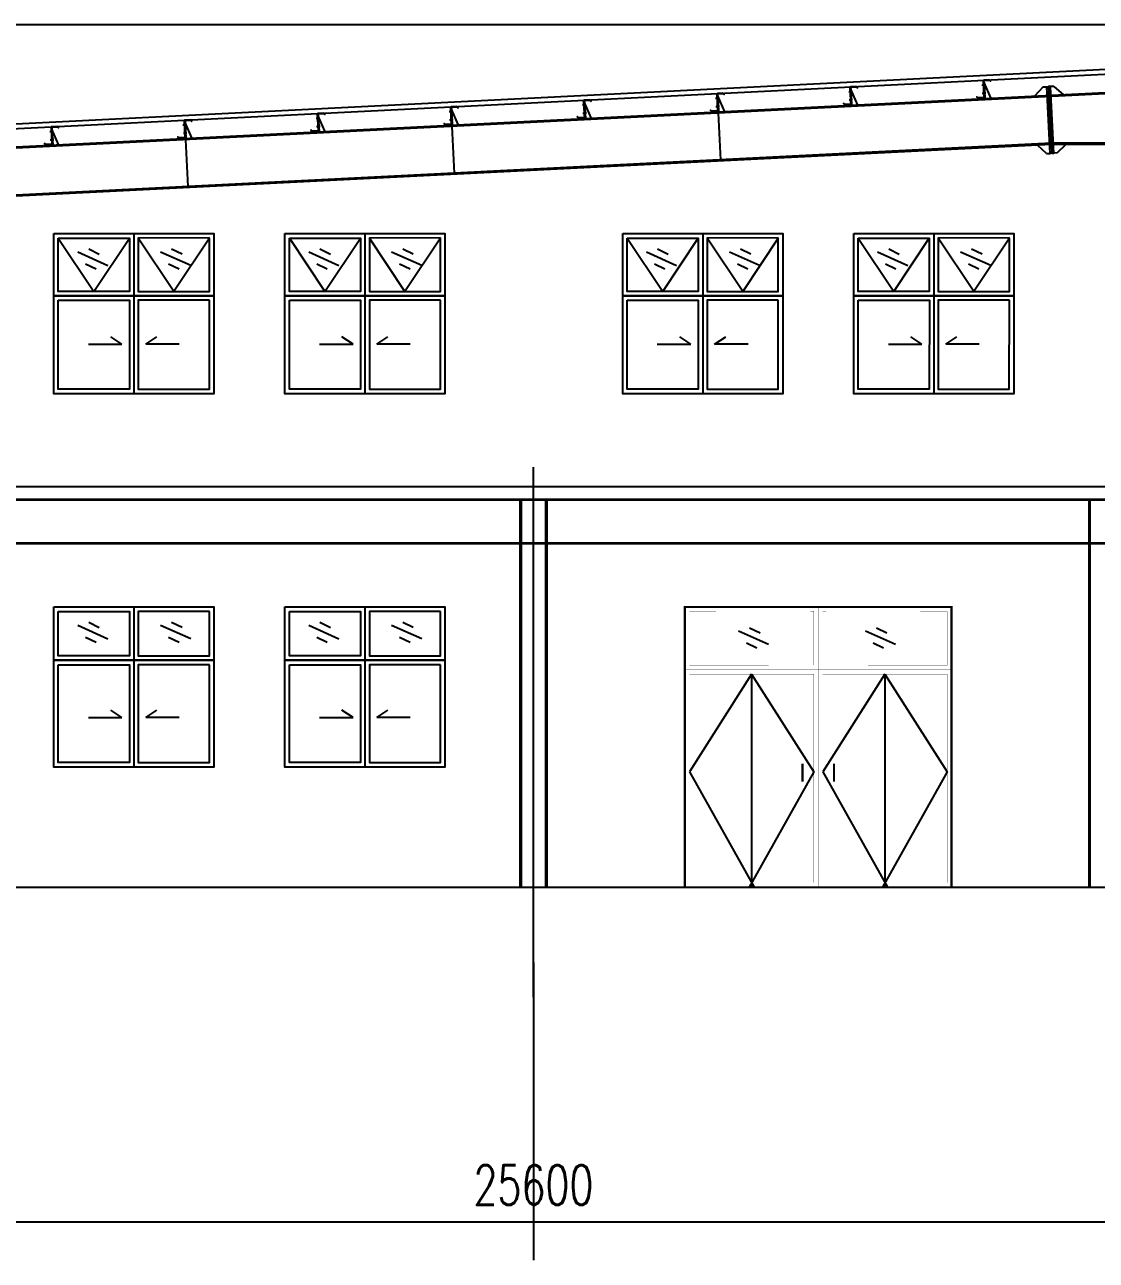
# Model space of a CAD drawing. Extents: x 180850 to 1399066, y 48356 to 327880.
# Drawn here: x 823191 to 835247, y 250217 to 264114 of the extents above; entities that cross this region are included whole.
import ezdxf

# ---------------------------------------------------------------- set-up
doc = ezdxf.new("R2010")
doc.units = 0
doc.header["$LTSCALE"] = 1000
for name, color, linetype in [('AXIS', 3, 'Continuous'), ('COLU', 7, 'Continuous'), ('DOTE', 1, 'Continuous'), ('GL', 150, 'Continuous'), ('GZ', 50, 'Continuous'), ('LT', 181, 'Continuous'), ('PZ', 202, 'Continuous')]:
    doc.layers.add(name, color=color, linetype=linetype)
doc.styles.add('_TCH_DIM_T3', font='SIMPLEX', dxfattribs={"width": 0.705882, "bigfont": 'GBCBIG'})
doc.dimstyles.new('_TCH_ARCH&&150', dxfattribs={"dimtxt": 446.25, "dimasz": 150, "dimexe": 375, "dimexo": 450, "dimgap": 189.375, "dimtad": 1, "dimdec": 0, "dimzin": 0, "dimdsep": 46, "dimtxsty": '_TCH_DIM_T3', "dimblk": 'ARCHTICK', "dimcen": 0.09, "dimclrd": 3, "dimclre": 3, "dimclrt": 7, "dimazin": 2, "dimtfac": 1, "dimtdec": 0, "dimtix": 1, "dimtmove": 2, "dimatfit": 3, "dimfxl": 1, "dimtolj": 1, "dimtzin": 0, "dimarcsym": 0})

# ---------------------------------------------------------------- blocks, each defined once
blk = doc.blocks.new('_ArchTick')
at = {"color": 0, "linetype": 'ByBlock', "const_width": 0.4}
blk.add_lwpolyline([(-0.5, -0.5), (0.5, 0.5)], dxfattribs=at)
blk = doc.blocks.new('*D1314')
at = {"color": 3, "lineweight": -2, "transparency": 16777216}
for p, q in [((816115, 253964), (816115, 250275)), ((841715, 253964), (841715, 250275)), ((816115, 250650), (841715, 250650))]:
    blk.add_line(p, q, dxfattribs=at)
at = {"layer": 'Defpoints', "color": 0, "transparency": 16777216}
for p in [(816115, 254414, -1), (841715, 254414, -1), (841715, 250650)]:
    blk.add_point(p, dxfattribs=at)
at = {"color": 3, "lineweight": -2, "transparency": 16777216, "xscale": 150, "yscale": 150, "zscale": 150, "rotation": 180}
blk.add_blockref('_ArchTick', (816115, 250650), dxfattribs=at)
at = {"color": 3, "lineweight": -2, "transparency": 16777216, "xscale": 150, "yscale": 150, "zscale": 150}
blk.add_blockref('_ArchTick', (841715, 250650), dxfattribs=at)
at = {"color": 7, "transparency": 16777216, "insert": (828915, 251063), "char_height": 446.2, "attachment_point": 5, "style": '_TCH_DIM_T3'}
blk.add_mtext('\\A1;25600', dxfattribs=at)
blk = doc.blocks.new('A$C3A585300')
at = {"layer": 'LT', "color": 1, "linetype": 'Continuous'}
for p, q in [((98, 153, -5), (58, 151, -5)), ((98, 153, -5), (58, 151, -5)), ((103, 62, -5), (63, 60, -5)), ((103, 62, -5), (63, 60, -5))]:
    blk.add_line(p, q, dxfattribs=at)
at = {"layer": 'LT', "elevation": -5}
blk.add_lwpolyline([(76, 197, -0.414214), (85, 207), (141, 210), (155, 197), (157, 199), (142, 213), (82, 210, 0.414214), (72, 200), (81, 23, -0.414214), (72, 12), (16, 10), (2, 22), (0, 20), (15, 6), (75, 9, 0.414214), (84, 20), (76, 197)], format="xyb", dxfattribs=at)
at = {"layer": 'LT', "elevation": -1}
for points in [[(76, 192), (82, 192), (91, 0), (85, 0)], [(82, 182), (91, 0), (161, 4)]]:
    blk.add_lwpolyline(points, close=True, dxfattribs=at)
at = {"layer": 'LT', "color": 1, "linetype": 'Continuous'}
for points in [[(75, 140, -5), (74, 164, -5), (84, 140, -5), (83, 165, -5)], [(75, 140, -5), (74, 164, -5), (84, 140, -5), (83, 165, -5)], [(79, 73, -5), (80, 48, -5), (88, 73, -5), (89, 49, -5)], [(79, 73, -5), (80, 48, -5), (88, 73, -5), (89, 49, -5)]]:
    blk.add_solid(points, dxfattribs=at)

msp = doc.modelspace()

# ---------------------------------------------------------------- linework, layer by layer
for p, q in [((834742.92, 262768.14, -0.86), (834715.45, 263317.46, -0.86)), ((830994.31, 263119.38, -0.86), (831020.57, 262594.05, -1.03)), ((827994.83, 262969.41, -0.86), (828021.1, 262444.06, -0.65)), ((824998.35, 262819.59, -0.86), (825024.62, 262294.22, -0.28)), ((823787.46, 261560, -0.86), (824125.77, 261407.39, -0.86)), ((823912.09, 261592.04, -0.86), (824029.75, 261534.98, -0.86)), ((824719.53, 261558.45, -0.86), (825059.34, 261409.21, -0.86)), ((824843.83, 261591.73, -0.86), (824962.05, 261535.84, -0.86)), ((826387.46, 261560, -0.86), (826725.77, 261407.39, -0.86)), ((826512.09, 261592.04, -0.86), (826629.75, 261534.98, -0.86)), ((827319.53, 261558.45, -0.86), (827659.34, 261409.21, -0.86)), ((827443.83, 261591.73, -0.86), (827562.05, 261535.84, -0.86)), ((830187.46, 261560, -0.86), (830525.77, 261407.39, -0.86)), ((830312.09, 261592.04, -0.86), (830429.75, 261534.98, -0.86)), ((831119.53, 261558.45, -0.86), (831459.34, 261409.21, -0.86)), ((831243.83, 261591.73, -0.86), (831362.05, 261535.84, -0.86)), ((832787.46, 261560, -0.86), (833125.77, 261407.39, -0.86)), ((832912.09, 261592.04, -0.86), (833029.75, 261534.98, -0.86)), ((833719.53, 261558.45, -0.86), (834059.34, 261409.21, -0.86)), ((833843.83, 261591.73, -0.86), (833962.05, 261535.84, -0.86)), ((823875.89, 261424.14, -0.86), (823993.55, 261367.08, -0.86)), ((824809.3, 261423.48, -0.86), (824927.52, 261367.59, -0.86)), ((826475.89, 261424.14, -0.86), (826593.55, 261367.08, -0.86)), ((827409.3, 261423.48, -0.86), (827527.52, 261367.59, -0.86)), ((830275.89, 261424.14, -0.86), (830393.55, 261367.08, -0.86)), ((831209.3, 261423.48, -0.86), (831327.52, 261367.59, -0.86)), ((832875.89, 261424.14, -0.86), (832993.55, 261367.08, -0.86)), ((833809.3, 261423.48, -0.86), (833927.52, 261367.59, -0.86)), ((824419.1, 261064.2, -0.86), (824418.8, 259964.2, -0.86)), ((827019.1, 261064.2, -0.86), (827018.8, 259964.2, -0.86)), ((830819.1, 261064.2, -0.86), (830818.8, 259964.2, -0.86)), ((833419.1, 261064.2, -0.86), (833418.8, 259964.2, -0.86)), ((824284.93, 260519.52, -0.86), (824160.12, 260604, -0.86)), ((824553.01, 260519.46, -0.86), (824677.86, 260603.87, -0.86)), ((826884.93, 260519.52, -0.86), (826760.12, 260604, -0.86)), ((827153.01, 260519.46, -0.86), (827277.86, 260603.87, -0.86)), ((830684.93, 260519.52, -0.86), (830560.12, 260604, -0.86)), ((830953.01, 260519.46, -0.86), (831077.86, 260603.87, -0.86)), ((833284.93, 260519.52, -0.86), (833160.12, 260604, -0.86)), ((833553.01, 260519.46, -0.86), (833677.86, 260603.87, -0.86)), ((823908.24, 260519.62, -0.86), (824284.93, 260519.52, -0.86)), ((824929.7, 260519.36, -0.86), (824553.01, 260519.46, -0.86)), ((826508.24, 260519.62, -0.86), (826884.93, 260519.52, -0.86)), ((827529.7, 260519.36, -0.86), (827153.01, 260519.46, -0.86)), ((830308.24, 260519.62, -0.86), (830684.93, 260519.52, -0.86)), ((831329.7, 260519.36, -0.86), (830953.01, 260519.46, -0.86)), ((832908.24, 260519.62, -0.86), (833284.93, 260519.52, -0.86)), ((833929.7, 260519.36, -0.86), (833553.01, 260519.46, -0.86)), ((824418.97, 257565, -0.86), (824419.1, 256964.72, -0.86)), ((827018.97, 257565, -0.86), (827019.1, 256964.72, -0.86)), ((823912.09, 257392.57, -0.86), (824029.75, 257335.51, -0.86)), ((824843.83, 257392.26, -0.86), (824962.05, 257336.37, -0.86)), ((826512.09, 257392.57, -0.86), (826629.75, 257335.51, -0.86)), ((827443.83, 257392.26, -0.86), (827562.05, 257336.37, -0.86)), ((823787.46, 257360.52, -0.86), (824125.77, 257207.91, -0.86)), ((824719.53, 257358.98, -0.86), (825059.34, 257209.74, -0.86)), ((826387.46, 257360.52, -0.86), (826725.77, 257207.91, -0.86)), ((827319.53, 257358.98, -0.86), (827659.34, 257209.74, -0.86)), ((831222.36, 257297.72, -0.86), (831560.68, 257145.11, -0.86)), ((831346.99, 257329.77, -0.86), (831464.65, 257272.7, -0.86)), ((832648.96, 257297.72, -0.86), (832987.27, 257145.11, -0.86)), ((832773.59, 257329.77, -0.86), (832891.25, 257272.7, -0.86)), ((823875.89, 257224.67, -0.86), (823993.55, 257167.61, -0.86)), ((824809.3, 257224.01, -0.86), (824927.52, 257168.12, -0.86)), ((826475.89, 257224.67, -0.86), (826593.55, 257167.61, -0.86)), ((827409.3, 257224.01, -0.86), (827527.52, 257168.12, -0.86)), ((831310.79, 257161.87, -0.86), (831428.45, 257104.8, -0.86)), ((832737.39, 257161.87, -0.86), (832855.05, 257104.8, -0.86)), ((824419.1, 256964.72, -0.86), (824418.8, 255764.72, -0.86)), ((827019.1, 256964.72, -0.86), (827018.8, 255764.72, -0.86)), ((831369, 256809.9, -0.86), (831369, 254414.46, -0.86)), ((832869, 256809.9, -0.86), (832869, 254414.46, -0.86)), ((823908.24, 256320.14, -0.86), (824284.93, 256320.05, -0.86)), ((824284.93, 256320.05, -0.86), (824160.12, 256404.53, -0.86)), ((824553.01, 256319.98, -0.86), (824677.87, 256404.4, -0.86)), ((824929.7, 256319.89, -0.86), (824553.01, 256319.98, -0.86)), ((826508.24, 256320.14, -0.86), (826884.93, 256320.05, -0.86)), ((826884.93, 256320.05, -0.86), (826760.12, 256404.53, -0.86)), ((827153.01, 256319.98, -0.86), (827277.87, 256404.4, -0.86)), ((827529.7, 256319.89, -0.86), (827153.01, 256319.98, -0.86))]:
    msp.add_line(p, q)
at = {"color": 3}
for p, q in [((823568.64, 261714.5, -0.86), (823968.72, 261114.11, -0.86)), ((823968.72, 261114.11, -0.86), (824368.8, 261714.18, -0.86)), ((824418.97, 261764.47, -0.86), (824419.1, 261064.2, -0.86)), ((824869.47, 261114.25, -0.86), (824469.17, 261714.2, -0.86)), ((825269.32, 261714.76, -0.86), (824869.47, 261114.25, -0.86)), ((826168.64, 261714.5, -0.86), (826568.72, 261114.11, -0.86)), ((826568.72, 261114.11, -0.86), (826968.8, 261714.18, -0.86)), ((827018.97, 261764.47, -0.86), (827019.1, 261064.2, -0.86)), ((827469.47, 261114.25, -0.86), (827069.17, 261714.2, -0.86)), ((827869.32, 261714.76, -0.86), (827469.47, 261114.25, -0.86)), ((829968.64, 261714.5, -0.86), (830368.72, 261114.11, -0.86)), ((830368.72, 261114.11, -0.86), (830768.8, 261714.18, -0.86)), ((830818.97, 261764.47, -0.86), (830819.1, 261064.2, -0.86)), ((831269.47, 261114.25, -0.86), (830869.17, 261714.2, -0.86)), ((831669.32, 261714.76, -0.86), (831269.47, 261114.25, -0.86)), ((832568.64, 261714.5, -0.86), (832968.72, 261114.11, -0.86)), ((832968.72, 261114.11, -0.86), (833368.8, 261714.18, -0.86)), ((833418.97, 261764.47, -0.86), (833419.1, 261064.2, -0.86)), ((833869.47, 261114.25, -0.86), (833469.17, 261714.2, -0.86)), ((834269.32, 261714.76, -0.86), (833869.47, 261114.25, -0.86))]:
    msp.add_line(p, q, dxfattribs=at)
at = {"color": 3, "elevation": -0.86}
for points in [[(823519, 261764.48), (825318.96, 261764.46), (825318.96, 261064.46), (823519, 261064.48)], [(823568.64, 261714.84), (824368.79, 261714.83), (824368.79, 261114.11), (823568.64, 261114.12)], [(825269.32, 261715.1), (824469.17, 261714.85), (824469.39, 261114.12), (825269.54, 261114.37)], [(826119, 261764.48), (827918.96, 261764.46), (827918.96, 261064.46), (826119, 261064.48)], [(826168.64, 261714.84), (826968.79, 261714.83), (826968.79, 261114.11), (826168.64, 261114.12)], [(827869.32, 261715.1), (827069.17, 261714.85), (827069.39, 261114.12), (827869.54, 261114.37)], [(829919, 261764.48), (831718.96, 261764.46), (831718.96, 261064.46), (829919, 261064.48)], [(829968.64, 261714.84), (830768.79, 261714.83), (830768.79, 261114.11), (829968.64, 261114.12)], [(831669.32, 261715.1), (830869.17, 261714.85), (830869.39, 261114.12), (831669.54, 261114.37)], [(832519, 261764.48), (834318.96, 261764.46), (834318.96, 261064.46), (832519, 261064.48)], [(832568.64, 261714.84), (833368.79, 261714.83), (833368.79, 261114.11), (832568.64, 261114.12)], [(834269.32, 261715.1), (833469.17, 261714.85), (833469.39, 261114.12), (834269.54, 261114.37)]]:
    msp.add_lwpolyline(points, close=True, dxfattribs=at)
at = {"elevation": -0.86}
for points in [[(823519.03, 261064.48), (825319.02, 261064.46), (825318.99, 259963.99), (823519, 259964.01)], [(823569.05, 261014.37), (824369.12, 261014.21), (824368.85, 260014.21), (823568.78, 260014.37)], [(825269.13, 261014.02), (824469.06, 261014.18), (824468.79, 260014.18), (825268.85, 260014.02)], [(826119.03, 261064.48), (827919.02, 261064.46), (827918.99, 259963.99), (826119, 259964.01)], [(826169.05, 261014.37), (826969.12, 261014.21), (826968.85, 260014.21), (826168.78, 260014.37)], [(827869.13, 261014.02), (827069.06, 261014.18), (827068.79, 260014.18), (827868.85, 260014.02)], [(829919.03, 261064.48), (831719.02, 261064.46), (831718.99, 259963.99), (829919, 259964.01)], [(829969.05, 261014.37), (830769.12, 261014.21), (830768.85, 260014.21), (829968.78, 260014.37)], [(831669.13, 261014.02), (830869.06, 261014.18), (830868.79, 260014.18), (831668.85, 260014.02)], [(832519.03, 261064.48), (834319.02, 261064.46), (834318.99, 259963.99), (832519, 259964.01)], [(832569.05, 261014.37), (833369.12, 261014.21), (833368.85, 260014.21), (832568.78, 260014.37)], [(834269.13, 261014.02), (833469.06, 261014.18), (833468.79, 260014.18), (834268.85, 260014.02)], [(823519, 257565.01), (825318.96, 257564.98), (825318.96, 256964.98), (823519, 256965.01)], [(826119, 257565.01), (827918.96, 257564.98), (827918.96, 256964.98), (826119, 256965.01)], [(823568.64, 257515.37), (824368.79, 257515.36), (824368.79, 257014.63), (823568.64, 257014.64)], [(825269.33, 257515.62), (824469.17, 257515.37), (824469.39, 257014.65), (825269.55, 257014.9)], [(826168.64, 257515.37), (826968.79, 257515.36), (826968.79, 257014.63), (826168.64, 257014.64)], [(827869.33, 257515.62), (827069.17, 257515.37), (827069.39, 257014.65), (827869.55, 257014.9)], [(823519.03, 256965.01), (825319.02, 256964.98), (825318.99, 255764.52), (823519, 255764.54)], [(823569.05, 256914.9), (824369.12, 256914.74), (824368.85, 255814.74), (823568.78, 255814.9)], [(825269.13, 256914.55), (824469.06, 256914.71), (824468.79, 255814.71), (825268.85, 255814.55)], [(826119.03, 256965.01), (827919.02, 256964.98), (827918.99, 255764.52), (826119, 255764.54)], [(826169.05, 256914.9), (826969.12, 256914.74), (826968.85, 255814.74), (826168.78, 255814.9)], [(827869.13, 256914.55), (827069.06, 256914.71), (827068.79, 255814.71), (827868.85, 255814.55)]]:
    msp.add_lwpolyline(points, close=True, dxfattribs=at)
for points, const_width in [([(833619, 254414.46), (833619, 254414.46), (833619, 257564.51), (830619, 257564.51), (830619, 254414.46), (830619, 254414.46)], 25), ([(832119, 254414.46), (832119, 257564.51)], 2), ([(833619, 257564.52), (833619, 254414.46)], 25), ([(833619, 256862.21), (830619, 256862.21)], 2), ([(831941.71, 255801.89), (831941.71, 255599.04)], 25), ([(832296.29, 255801.89), (832296.29, 255599.04)], 25)]:
    msp.add_lwpolyline(points, dxfattribs=dict(at, const_width=const_width))
at = {"const_width": 2, "elevation": -0.86}
for points in [[(830669, 257514.51), (832069, 257516.82), (832069, 256912.21), (830669, 256909.9)], [(833569, 257514.51), (832169, 257516.82), (832169, 256912.21), (833569, 256909.9)], [(830669, 254464.46), (832069, 254464.46), (832069, 256809.9), (830669, 256809.9)], [(833569, 254464.46), (832168.99, 254464.46), (832169, 256809.9), (833569, 256809.9)]]:
    msp.add_lwpolyline(points, close=True, dxfattribs=at)
at = {"layer": 'AXIS'}
msp.add_line((828915.45, 253564.46, -0.86), (828915.45, 250216.51, -0.86), dxfattribs=at)
at = {"layer": 'AXIS', "linetype": 'ByBlock', "elevation": -0.86}
msp.add_lwpolyline([(816658.6, 262624.94), (841715.45, 263877.87), (841715.45, 263928.13), (816656.1, 262674.88)], close=True, dxfattribs=at)
at = {"layer": 'COLU'}
for p, q in [((831369, 256809.9, -0.86), (830669, 255709.9, -0.86)), ((831369, 256809.9, -0.86), (832069, 255712.21, -0.86)), ((832869, 256809.9, -0.86), (832169, 255712.21, -0.86)), ((832869, 256809.9, -0.86), (833569, 255709.9, -0.86)), ((830669, 255709.9, -0.86), (831397.1, 254414.46, -0.86)), ((832069, 255712.21, -0.86), (831340.95, 254414.46, -0.86)), ((832169, 255712.21, -0.86), (832897.05, 254414.46, -0.86)), ((833569, 255709.9, -0.86), (832840.9, 254414.46, -0.86))]:
    msp.add_line(p, q, dxfattribs=at)
at = {"layer": 'DOTE'}
for p, q in [((841715.45, 264114.13, -0.86), (816079.91, 264114.13, -0.86)), ((828915.46, 253174.46, -1.72), (828915.45, 259138.61, -0.86)), ((814254.91, 254414.46, -0.86), (868528.5, 254414.46, -0.86))]:
    msp.add_line(p, q, dxfattribs=at)
at = {"layer": 'GL'}
for p, q in [((841715.45, 263667.46, -0.86), (816881.45, 262425.76, -0.86)), ((841715.45, 263655.44, -0.86), (816881.45, 262413.74, -0.86)), ((834742.32, 262780.15, -1.5), (821682.53, 262127.11, 0.14)), ((834742.92, 262768.14, -1.5), (821683.13, 262115.15, 0.14)), ((841488.15, 262777.98, -4.17), (834742.3, 262780.6, -0.11)), ((841488.15, 262766.8, -2.92), (834742.92, 262768.14, -0.86)), ((841715.45, 258914.47, -0.86), (816369.45, 258914.46, 0.81)), ((841715.49, 258774.48, -1.05), (816369.45, 258774.45, 0.89)), ((841715.5, 258764.48, -1.05), (816369.45, 258764.45, 0.89)), ((841715.5, 258284.48, -1.05), (816369.46, 258284.45, 0.89)), ((841715.49, 258274.48, -1.05), (816369.46, 258274.45, 0.89))]:
    msp.add_line(p, q, dxfattribs=at)
at = {"layer": 'GZ'}
for p, q in [((828765.46, 254414.46, 2.29), (828765.45, 258774.46, 3.68)), ((828779.46, 254414.46, 2.29), (828779.45, 258774.46, 3.72)), ((829051.45, 258774.46, -0.86), (829051.46, 254414.46, -1.72)), ((829065.45, 258774.46, -0.86), (829065.46, 254414.46, -1.72)), ((835165.45, 254414.46, 3.01), (835165.45, 258774.46, 4.4)), ((835179.45, 254414.46, 3.01), (835179.45, 258774.46, 4.44))]:
    msp.add_line(p, q, dxfattribs=at)
at = {"layer": 'LT', "color": 1, "linetype": 'Continuous'}
for p, q in [((833999.73, 263434.12, -4.86), (833959.87, 263432.13, -4.86)), ((833999.73, 263434.12, -4.86), (833959.87, 263432.13, -4.86)), ((831003.47, 263284.31, -4.86), (830963.61, 263282.32, -4.86)), ((831003.47, 263284.31, -4.86), (830963.61, 263282.32, -4.86)), ((832501.6, 263359.21, -4.86), (832461.74, 263357.22, -4.86)), ((832501.6, 263359.21, -4.86), (832461.74, 263357.22, -4.86)), ((832506.17, 263267.81, -4.86), (832466.31, 263265.82, -4.86)), ((832506.17, 263267.81, -4.86), (832466.31, 263265.82, -4.86)), ((834004.3, 263342.71, -4.86), (833964.44, 263340.72, -4.86)), ((834004.3, 263342.71, -4.86), (833964.44, 263340.72, -4.86)), ((828007.21, 263134.5, -4.86), (827967.36, 263132.5, -4.86)), ((828007.21, 263134.5, -4.86), (827967.36, 263132.5, -4.86)), ((829505.34, 263209.4, -4.86), (829465.48, 263207.41, -4.86)), ((829505.34, 263209.4, -4.86), (829465.48, 263207.41, -4.86)), ((829509.91, 263118, -4.86), (829470.05, 263116, -4.86)), ((829509.91, 263118, -4.86), (829470.05, 263116, -4.86)), ((831008.04, 263192.9, -4.86), (830968.18, 263190.91, -4.86)), ((831008.04, 263192.9, -4.86), (830968.18, 263190.91, -4.86)), ((828011.78, 263043.09, -4.86), (827971.93, 263041.1, -4.86)), ((828011.78, 263043.09, -4.86), (827971.93, 263041.1, -4.86))]:
    msp.add_line(p, q, dxfattribs=at)
at = {"layer": 'LT', "elevation": -4.86}
for points in [[(832479.28, 263402.89, -0.41421356), (832488.77, 263413.38), (832544.46, 263416.17), (832558.58, 263403.39), (832560.59, 263405.62), (832545.55, 263419.22), (832485.62, 263416.23, 0.41421356), (832476.13, 263405.74), (832484.97, 263228.96, -0.41421356), (832475.48, 263218.47), (832419.8, 263215.69), (832405.68, 263228.47), (832403.66, 263226.24), (832418.71, 263212.63), (832478.63, 263215.63, 0.41421356), (832488.12, 263226.12), (832479.28, 263402.89)], [(833977.41, 263477.8, -0.41421356), (833986.9, 263488.29), (834042.58, 263491.07), (834056.7, 263478.3), (834058.72, 263480.52), (834043.68, 263494.13), (833983.75, 263491.13, 0.41421356), (833974.26, 263480.65), (833983.1, 263303.87, -0.41421356), (833973.61, 263293.38), (833917.93, 263290.6), (833903.81, 263303.37), (833901.79, 263301.15), (833916.83, 263287.54), (833976.76, 263290.53, 0.41421356), (833986.25, 263301.02), (833977.41, 263477.8)], [(829483.02, 263253.08, -0.41421356), (829492.51, 263263.57), (829548.2, 263266.35), (829562.32, 263253.58), (829564.33, 263255.8), (829549.29, 263269.41), (829489.36, 263266.42, 0.41421356), (829479.88, 263255.93), (829488.72, 263079.15, -0.41421356), (829479.23, 263068.66), (829423.54, 263065.88), (829409.42, 263078.65), (829407.41, 263076.43), (829422.45, 263062.82), (829482.37, 263065.82, 0.41421356), (829491.86, 263076.3), (829483.02, 263253.08)], [(830981.15, 263327.99, -0.41421356), (830990.64, 263338.48), (831046.33, 263341.26), (831060.45, 263328.48), (831062.46, 263330.71), (831047.42, 263344.32), (830987.49, 263341.32, 0.41421356), (830978.01, 263330.83), (830986.84, 263154.06, -0.41421356), (830977.36, 263143.57), (830921.67, 263140.78), (830907.55, 263153.56), (830905.54, 263151.33), (830920.58, 263137.73), (830980.5, 263140.72, 0.41421356), (830989.99, 263151.21), (830981.15, 263327.99)], [(827984.89, 263178.18, -0.41421356), (827994.38, 263188.66), (828050.07, 263191.45), (828064.19, 263178.67), (828066.2, 263180.9), (828051.16, 263194.5), (827991.24, 263191.51, 0.41421356), (827981.75, 263181.02), (827990.59, 263004.24, -0.41421356), (827981.1, 262993.76), (827925.41, 262990.97), (827911.29, 263003.75), (827909.28, 263001.52), (827924.32, 262987.91), (827984.25, 262990.91, 0.41421356), (827993.73, 263001.4), (827984.89, 263178.18)]]:
    msp.add_lwpolyline(points, format="xyb", dxfattribs=at)
at = {"layer": 'LT', "elevation": -0.86}
for points in [[(832479.53, 263397.9), (832485.52, 263398.2), (832495.11, 263206.44), (832489.12, 263206.14)], [(832486.02, 263388.21), (832495.11, 263206.44), (832565.01, 263209.93)], [(833977.66, 263472.81), (833983.65, 263473.11), (833993.24, 263281.35), (833987.25, 263281.05)], [(833984.15, 263463.12), (833993.24, 263281.35), (834063.14, 263284.84)], [(829483.27, 263248.09), (829489.27, 263248.39), (829498.85, 263056.63), (829492.86, 263056.33)], [(829489.76, 263238.4), (829498.85, 263056.63), (829568.75, 263060.12)], [(830981.4, 263322.99), (830987.39, 263323.29), (830996.98, 263131.53), (830990.99, 263131.23)], [(830987.89, 263313.31), (830996.98, 263131.53), (831066.88, 263135.03)], [(827985.14, 263173.18), (827991.14, 263173.48), (828000.72, 262981.72), (827994.73, 262981.42)], [(827991.64, 263163.49), (828000.72, 262981.72), (828070.62, 262985.22)]]:
    msp.add_lwpolyline(points, close=True, dxfattribs=at)
at = {"layer": 'LT', "color": 1, "linetype": 'Continuous'}
for points in [[(832479.13, 263345.83, -4.86), (832477.91, 263370.29, -4.86), (832488.12, 263346.28, -4.86), (832486.9, 263370.74, -4.86)], [(832479.13, 263345.83, -4.86), (832477.91, 263370.29, -4.86), (832488.12, 263346.28, -4.86), (832486.9, 263370.74, -4.86)], [(833977.26, 263420.74, -4.86), (833976.03, 263445.2, -4.86), (833986.25, 263421.19, -4.86), (833985.02, 263445.65, -4.86)], [(833977.26, 263420.74, -4.86), (833976.03, 263445.2, -4.86), (833986.25, 263421.19, -4.86), (833985.02, 263445.65, -4.86)], [(829482.87, 263196.02, -4.86), (829481.65, 263220.48, -4.86), (829491.86, 263196.47, -4.86), (829490.64, 263220.93, -4.86)], [(829482.87, 263196.02, -4.86), (829481.65, 263220.48, -4.86), (829491.86, 263196.47, -4.86), (829490.64, 263220.93, -4.86)], [(830981, 263270.92, -4.86), (830979.78, 263295.38, -4.86), (830989.99, 263271.37, -4.86), (830988.77, 263295.83, -4.86)], [(830981, 263270.92, -4.86), (830979.78, 263295.38, -4.86), (830989.99, 263271.37, -4.86), (830988.77, 263295.83, -4.86)], [(832482.48, 263278.88, -4.86), (832483.7, 263254.42, -4.86), (832491.47, 263279.33, -4.86), (832492.69, 263254.87, -4.86)], [(832482.48, 263278.88, -4.86), (832483.7, 263254.42, -4.86), (832491.47, 263279.33, -4.86), (832492.69, 263254.87, -4.86)], [(833980.61, 263353.79, -4.86), (833981.83, 263329.33, -4.86), (833989.59, 263354.24, -4.86), (833990.82, 263329.78, -4.86)], [(833980.61, 263353.79, -4.86), (833981.83, 263329.33, -4.86), (833989.59, 263354.24, -4.86), (833990.82, 263329.78, -4.86)], [(827984.74, 263121.11, -4.86), (827983.52, 263145.57, -4.86), (827993.73, 263121.56, -4.86), (827992.51, 263146.02, -4.86)], [(827984.74, 263121.11, -4.86), (827983.52, 263145.57, -4.86), (827993.73, 263121.56, -4.86), (827992.51, 263146.02, -4.86)], [(829486.22, 263129.07, -4.86), (829487.44, 263104.61, -4.86), (829495.21, 263129.52, -4.86), (829496.43, 263105.06, -4.86)], [(829486.22, 263129.07, -4.86), (829487.44, 263104.61, -4.86), (829495.21, 263129.52, -4.86), (829496.43, 263105.06, -4.86)], [(830984.35, 263203.98, -4.86), (830985.57, 263179.52, -4.86), (830993.34, 263204.43, -4.86), (830994.56, 263179.97, -4.86)], [(830984.35, 263203.98, -4.86), (830985.57, 263179.52, -4.86), (830993.34, 263204.43, -4.86), (830994.56, 263179.97, -4.86)], [(827988.09, 263054.17, -4.86), (827989.31, 263029.71, -4.86), (827997.08, 263054.61, -4.86), (827998.3, 263030.15, -4.86)], [(827988.09, 263054.17, -4.86), (827989.31, 263029.71, -4.86), (827997.08, 263054.61, -4.86), (827998.3, 263030.15, -4.86)]]:
    msp.add_solid(points, dxfattribs=at)
at = {"layer": 'PZ'}
for p, q in [((834650.54, 263414.34, -2.86), (834550.82, 263309.23, -4.88)), ((834650.54, 263414.34, -2.86), (834550.82, 263309.23, -4.88)), ((834650.54, 263414.34, -2.86), (834690.49, 263416.33, -2.86)), ((834650.54, 263414.34, -2.86), (834690.49, 263416.33, -2.86)), ((834770.39, 263420.33, -2.86), (834730.44, 263418.33, -2.86)), ((834770.39, 263420.33, -2.86), (834730.44, 263418.33, -2.86)), ((834770.39, 263420.33, -2.86), (834880.09, 263325.69, -4.88)), ((834770.39, 263420.33, -2.86), (834880.09, 263325.69, -4.88)), ((834687.99, 262665.27, -1.5), (834585.3, 262760.26, -1.5)), ((834687.99, 262665.27, -1.5), (834585.3, 262760.26, -1.5)), ((834687.99, 262665.27, -1.5), (834727.94, 262667.27, -1.5)), ((834687.99, 262665.27, -1.5), (834727.94, 262667.27, -1.5)), ((834807.84, 262671.26, -1.5), (834767.89, 262669.27, -1.5)), ((834807.84, 262671.26, -1.5), (834767.89, 262669.27, -1.5)), ((834807.84, 262671.26, -1.5), (834904.37, 262766.91, -1.5)), ((834807.84, 262671.26, -1.5), (834904.37, 262766.91, -1.5))]:
    msp.add_line(p, q, dxfattribs=at)
at = {"layer": 'PZ', "elevation": -0.86}
for points in [[(834747.91, 262668.27), (834727.94, 262667.27), (834690.49, 263416.33), (834710.46, 263417.33)], [(834747.91, 262668.27), (834727.94, 262667.27), (834690.49, 263416.33), (834710.46, 263417.33)], [(834747.91, 262668.27), (834767.89, 262669.27), (834730.44, 263418.33), (834710.46, 263417.33)], [(834747.91, 262668.27), (834767.89, 262669.27), (834730.44, 263418.33), (834710.46, 263417.33)]]:
    msp.add_lwpolyline(points, close=True, dxfattribs=at)

# ---------------------------------------------------------------- block references
for p in [(826411.15, 262906.52), (823414.89, 262756.7), (824913.02, 262831.61)]:
    msp.add_blockref('A$C3A585300', p)

# ---------------------------------------------------------------- dimensions: what is measured, and where the dimension line sits
dim = msp.add_linear_dim(base=(841715.45, 250650.09), p1=(816115.45, 254414.46, -0.86), p2=(841715.45, 254414.48, -0.86), dimstyle='_TCH_ARCH&&150')
dim.commit()
dim.dimension.update_dxf_attribs({"geometry": '*D1314', "text_midpoint": (828915.45, 251062.59)})

doc.saveas('drawing.dxf')
